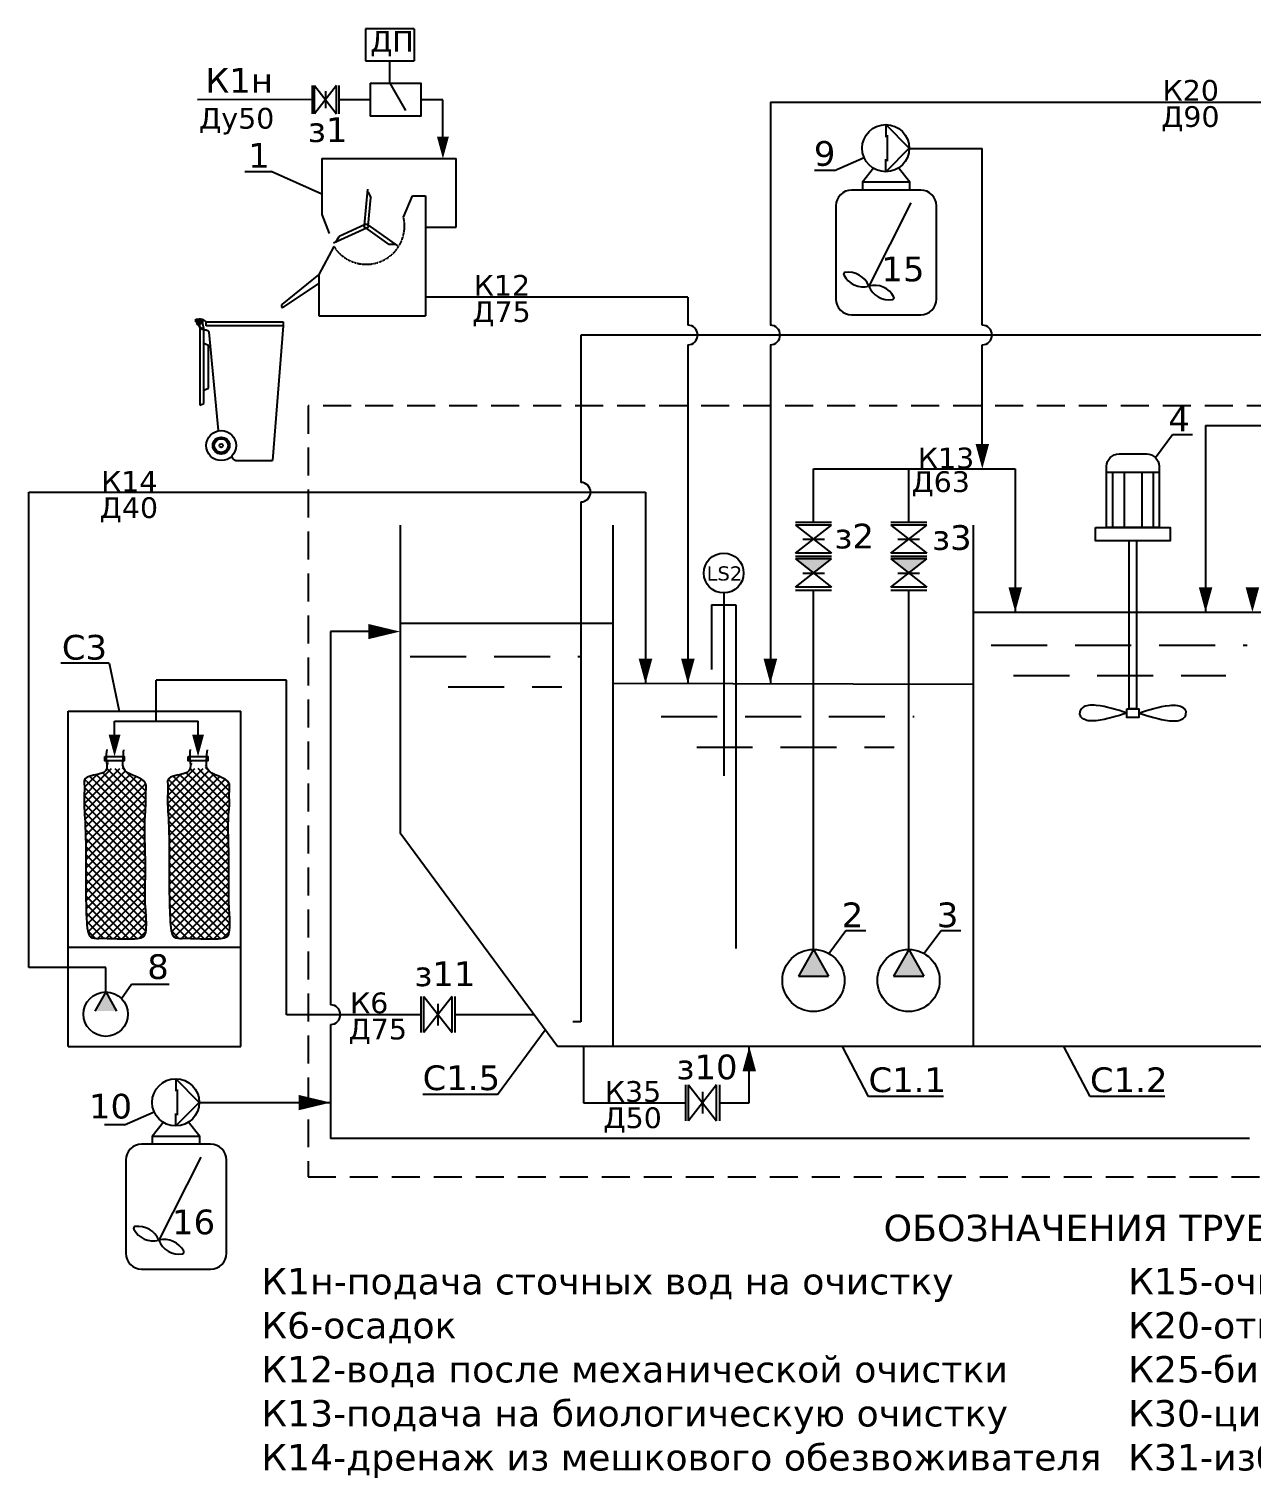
# Model space of a CAD drawing. Extents: x 66481 to 140959, y -26392 to 8472.
# Drawn here: x 66481 to 73412, y 252 to 8472 of the extents above; entities that cross this region are included whole.
import ezdxf

# ---------------------------------------------------------------- set-up
doc = ezdxf.new("R2010")
doc.units = 0
for name, pattern in [('DASHED', [0.75, 0.5, -0.25]), ('DASHED2', [9.525, 6.35, -3.175]), ('HIDDEN2', [4.7625, 3.175, -1.5875])]:
    doc.linetypes.add(name, pattern=pattern)
doc.layers.add('1', color=7, linetype='CONTINUOUS')
doc.layers.add('SILNA', color=7, linetype='CONTINUOUS')
doc.styles.get("Standard").update_dxf_attribs({"font": 'romans.shx'})
pattern_1 = [(45, (-111309.243, -111265.508), (-23.348666, 23.348666), []), (135, (-111309.243, -111265.508), (-23.348666, -23.348666), [])]
pattern_2 = [(45, (-110835.62, -111265.508), (-23.348666, 23.348666), []), (135, (-110835.62, -111265.508), (-23.348666, -23.348666), [])]

msp = doc.modelspace()

# ---------------------------------------------------------------- hatches: boundary and pattern name
at = {"layer": '1', "ltscale": 50}
h = msp.add_hatch(color=256, dxfattribs=at)
h.dxf.hatch_style = 1
h.paths.add_polyline_path([(70828.8, 5465.5), (70930.9, 5385.5), (71033, 5465.5)])
h = msp.add_hatch(color=256, dxfattribs=at)
h.dxf.hatch_style = 1
h.paths.add_polyline_path([(71368.3, 5465.5), (71470.4, 5385.5), (71572.5, 5465.5)])
at = {"layer": '1', "ltscale": 1000}
h = msp.add_hatch(dxfattribs=at)
h.set_pattern_fill('ANSI37', color=256, scale=10.4, style=0)
h.set_pattern_definition(pattern_1)
edge = h.paths.add_edge_path()
edge.add_spline(control_points=[(66793, 4204.5), (66793, 4205.1), (66794.7, 4247.4), (66933.9, 4226.3), (66922.2, 4299.8), (66920.1, 4320.5)], knot_values=[48.233807, 48.233807, 48.233807, 48.233807, 49.670982, 154.636286, 198.016771, 198.016771, 198.016771, 198.016771], degree=3, periodic=0)
edge.add_line((66920.1, 4320.5), (66930.8, 4320.5))
edge.add_line((66930.8, 4320.5), (66930.8, 4277.5))
edge.add_line((66930.8, 4277.5), (67008.8, 4277.5))
edge.add_line((67008.8, 4277.5), (67008.8, 4320.5))
edge.add_line((67008.8, 4320.5), (67013.8, 4320.5))
edge.add_spline(control_points=[(67013.8, 4320.5), (67012.7, 4304.9), (67011.3, 4241.6), (67107, 4233.9), (67134.4, 4204.5)], knot_values=[1796.496145, 1796.496145, 1796.496145, 1796.496145, 1830.569132, 1932.43033, 1932.43033, 1932.43033, 1932.43033], degree=3, periodic=0)
edge.add_line((67134.4, 4204.5), (66793, 4204.5))
h = msp.add_hatch(dxfattribs=at)
h.set_pattern_fill('ANSI37', color=256, scale=10.4, style=0)
h.set_pattern_definition(pattern_2)
edge = h.paths.add_edge_path()
edge.add_spline(control_points=[(67266.6, 4204.5), (67266.6, 4205.1), (67268.4, 4247.4), (67407.5, 4226.3), (67395.8, 4299.8), (67393.7, 4320.5)], knot_values=[48.233807, 48.233807, 48.233807, 48.233807, 49.670982, 154.636286, 198.016771, 198.016771, 198.016771, 198.016771], degree=3, periodic=0)
edge.add_line((67393.7, 4320.5), (67404.4, 4320.5))
edge.add_line((67404.4, 4320.5), (67404.4, 4277.5))
edge.add_line((67404.4, 4277.5), (67482.4, 4277.5))
edge.add_line((67482.4, 4277.5), (67482.4, 4320.5))
edge.add_line((67482.4, 4320.5), (67487.4, 4320.5))
edge.add_spline(control_points=[(67487.4, 4320.5), (67486.4, 4304.9), (67484.9, 4241.6), (67580.7, 4233.9), (67608, 4204.5)], knot_values=[1796.496145, 1796.496145, 1796.496145, 1796.496145, 1830.569132, 1932.43033, 1932.43033, 1932.43033, 1932.43033], degree=3, periodic=0)
edge.add_line((67608, 4204.5), (67266.6, 4204.5))
h = msp.add_hatch(dxfattribs=at)
h.set_pattern_fill('ANSI37', color=256, scale=10.4, style=0)
h.set_pattern_definition(pattern_1)
edge = h.paths.add_edge_path()
edge.add_spline(control_points=[(66793.4, 4122.6), (66792, 4073.7), (66802.7, 3943.2), (66803.2, 3711.9), (66801.6, 3500.9), (66810.7, 3368), (66825.2, 3311.4), (66895, 3315), (66972.5, 3311.7), (67048.1, 3308.7), (67102, 3313.3), (67141.6, 3320.6), (67149.7, 3399.9), (67135.8, 3522.9), (67144.2, 3709.2), (67137.3, 3883.1), (67137.2, 4005.5), (67145.5, 4073.8), (67143.4, 4109.4), (67143.1, 4122.6)], knot_values=[339.41609, 339.41609, 339.41609, 339.41609, 487.599772, 727.338983, 1039.254345, 1105.33241, 1143.919729, 1191.664924, 1282.875455, 1394.261818, 1410.449907, 1447.988922, 1500.04916, 1614.352092, 1841.941246, 2045.080771, 2139.662763, 2209.393778, 2248.997875, 2248.997875, 2248.997875, 2248.997875], degree=3, periodic=0)
edge.add_line((67143.1, 4122.6), (66793.4, 4122.6))
edge = h.paths.add_edge_path()
edge.add_spline(control_points=[(67143.1, 4122.6), (67143, 4130.6), (67143.2, 4152.8), (67148.3, 4184.3), (67138.7, 4199.9), (67134.4, 4204.5)], knot_values=[2248.997875, 2248.997875, 2248.997875, 2248.997875, 2272.99929, 2314.648278, 2335.444989, 2335.444989, 2335.444989, 2335.444989], degree=3, periodic=0)
edge.add_line((67134.4, 4204.5), (66793, 4204.5))
edge.add_spline(control_points=[(66793, 4204.5), (66792.9, 4199.8), (66797.1, 4176.1), (66794.4, 4149.4), (66793.6, 4127.3), (66793.4, 4122.6)], knot_values=[257.421802, 257.421802, 257.421802, 257.421802, 272.465424, 325.077533, 339.41609, 339.41609, 339.41609, 339.41609], degree=3, periodic=0)
edge.add_line((66793.4, 4122.6), (67143.1, 4122.6))
h = msp.add_hatch(dxfattribs=at)
h.set_pattern_fill('ANSI37', color=256, scale=10.4, style=0)
h.set_pattern_definition(pattern_2)
edge = h.paths.add_edge_path()
edge.add_spline(control_points=[(67267, 4122.6), (67265.6, 4073.7), (67276.3, 3943.2), (67276.8, 3711.9), (67275.2, 3500.9), (67284.3, 3368), (67298.8, 3311.4), (67368.6, 3315), (67446.1, 3311.7), (67521.7, 3308.7), (67575.6, 3313.3), (67615.2, 3320.6), (67623.4, 3399.9), (67609.4, 3522.9), (67617.8, 3709.2), (67610.9, 3883.1), (67610.8, 4005.5), (67619.1, 4073.8), (67617, 4109.4), (67616.8, 4122.6)], knot_values=[339.41609, 339.41609, 339.41609, 339.41609, 487.599772, 727.338983, 1039.254345, 1105.33241, 1143.919729, 1191.664924, 1282.875455, 1394.261818, 1410.449907, 1447.988922, 1500.04916, 1614.352092, 1841.941246, 2045.080771, 2139.662763, 2209.393778, 2248.997875, 2248.997875, 2248.997875, 2248.997875], degree=3, periodic=0)
edge.add_line((67616.8, 4122.6), (67267, 4122.6))
edge = h.paths.add_edge_path()
edge.add_spline(control_points=[(67616.8, 4122.6), (67616.6, 4130.6), (67616.8, 4152.8), (67621.9, 4184.3), (67612.3, 4199.9), (67608, 4204.5)], knot_values=[2248.997875, 2248.997875, 2248.997875, 2248.997875, 2272.99929, 2314.648278, 2335.444989, 2335.444989, 2335.444989, 2335.444989], degree=3, periodic=0)
edge.add_line((67608, 4204.5), (67266.6, 4204.5))
edge.add_spline(control_points=[(67266.6, 4204.5), (67266.5, 4199.8), (67270.7, 4176.1), (67268.1, 4149.4), (67267.2, 4127.3), (67267, 4122.6)], knot_values=[257.421802, 257.421802, 257.421802, 257.421802, 272.465424, 325.077533, 339.41609, 339.41609, 339.41609, 339.41609], degree=3, periodic=0)
edge.add_line((67267, 4122.6), (67616.8, 4122.6))
at = {"layer": '1', "ltscale": 0.3}
h = msp.add_hatch(color=256, dxfattribs=at)
h.dxf.hatch_style = 1
h.paths.add_polyline_path([(70930.9, 3250.9), (70844.4, 3098.7), (71016.1, 3098.7)])
h = msp.add_hatch(color=256, dxfattribs=at)
h.dxf.hatch_style = 1
h.paths.add_polyline_path([(71470.4, 3250.9), (71383.9, 3098.7), (71555.6, 3098.7)])
h = msp.add_hatch(color=256, dxfattribs=at)
h.dxf.hatch_style = 1
h.paths.add_polyline_path([(66916.4, 3009.6), (66854.6, 2900.7), (66977.4, 2900.7)])

# ---------------------------------------------------------------- linework, layer by layer
at = {"layer": '1', "ltscale": 0.166667}
for p, q in [((68666, 8471.8), (68388.5, 8471.8)), ((68388.5, 8471.8), (68388.5, 8290.4)), ((68666, 8471.8), (68666, 8290.4)), ((70685.7, 8056.8), (70685.7, 6791.4)), ((68141.7, 7736.5), (68141.7, 7419.1)), ((71473.8, 7794.3), (71887.9, 7794.3)), ((67704.9, 7662.5), (67853.8, 7662.5)), ((71049.1, 7668.8), (70936.3, 7668.8)), ((68383.8, 7359), (68403.1, 7563.2)), ((68401.7, 7548.8), (68420.3, 7516.7)), ((68405, 7354.7), (68420.3, 7516.7)), ((68605, 7403.7), (68655, 7524.5)), ((68655, 7524.5), (68729.1, 7524.5)), ((68141.7, 7419.1), (68182.5, 7311.2)), ((68394.4, 7342.8), (68208, 7257.3)), ((68387.6, 7363.3), (68239.6, 7295.5)), ((68388.9, 7343.9), (68521.5, 7249.7)), ((68403.2, 7360), (68570.4, 7241.3)), ((68210, 7238.6), (68124.7, 7079.9)), ((68221.1, 7263.4), (68239.6, 7295.5)), ((68558.6, 7249.7), (68521.5, 7249.7)), ((68124.7, 7079.9), (67914.8, 6909.7)), ((67917.8, 6889.7), (68124.7, 7028.6)), ((70217.8, 6950.5), (70217.8, 6791.4)), ((67913.2, 6897.6), (67917.8, 6889.7)), ((70217.8, 6680.3), (70217.8, 4758.2)), ((70685.7, 6680.3), (70685.7, 4758.2)), ((72869.8, 6040.5), (72966.8, 6171.8)), ((72966.8, 6171.8), (73079.6, 6171.8)), ((73154.3, 6221.8), (73154.3, 5164.5)), ((70930.9, 5977.4), (72074.6, 5977.4)), ((72074.6, 5977.4), (72074.6, 5164.5)), ((69977.4, 5844.3), (69977.4, 4758.2)), ((68585.1, 5657.9), (68585.1, 3909.3)), ((69792.6, 5657.9), (69792.6, 2700.1)), ((71836.3, 5657.9), (71836.3, 2700.1)), ((69792.6, 5099.6), (68585.1, 5099.6)), ((71836.3, 5164.5), (77738.6, 5164.5)), ((71836.3, 4753.3), (69792.6, 4758.2)), ((69477.9, 2700.1), (68585.1, 3909.3)), ((71017.4, 3227.8), (71114.3, 3359)), ((71114.3, 3359), (71227.1, 3359)), ((71556.9, 3227.8), (71653.8, 3359)), ((71653.8, 3359), (71766.6, 3359)), ((77032.3, 2700.1), (69477.9, 2700.1)), ((70566, 2381.3), (70566, 2700.1)), ((71242.8, 2416.3), (71094.8, 2700.1)), ((72499.2, 2416.3), (72351.2, 2700.1)), ((69138, 2427.6), (68713.9, 2427.6)), ((71666.9, 2416.3), (71242.8, 2416.3)), ((72923.3, 2416.3), (72499.2, 2416.3)), ((67446.5, 2381.9), (68191.6, 2381.9)), ((67021.7, 2256.4), (66908.9, 2256.4)), ((73404, 2178.1), (68191.6, 2178.1))]:
    msp.add_line(p, q, dxfattribs=at)
at = {"layer": '1', "ltscale": 0.4}
for p, q in [((68388.5, 8290.4), (68666, 8290.4)), ((68527.2, 8164.4), (68527.2, 8290.4)), ((68416.3, 8164.4), (68416.3, 7977.1)), ((68527.2, 8164.4), (68616.2, 8010.2)), ((68086.6, 8071), (67437.1, 8070.8)), ((68416.3, 8070.8), (68237.7, 8070.8)), ((68828.4, 8070.8), (68702.5, 8070.8)), ((68828.4, 7861.1), (68828.4, 8070.8)), ((68902.8, 7347.6), (68902.8, 7736.5)), ((68141.7, 7534.3), (67853.8, 7662.5)), ((68729.1, 7347.6), (68902.8, 7347.6)), ((68124.7, 7079.9), (68124.7, 6844.8)), ((68124.7, 6844.8), (68729.1, 6844.8)), ((72593.2, 5958.7), (72890.3, 5958.7)), ((72626, 5958.7), (72626, 5644.3)), ((72691.6, 5958.7), (72691.6, 5644.3)), ((72792, 5958.7), (72792, 5644.3)), ((72857.6, 5958.7), (72857.6, 5644.3)), ((70421.5, 5272.8), (70421.5, 4234.7)), ((70352.5, 5204.6), (70421.5, 5204.6)), ((70421.5, 5204.6), (70490.6, 5204.6)), ((70490.6, 5204.6), (70490.6, 3255.1)), ((66703.5, 4602.8), (67682.5, 4602.8)), ((66966, 4469.7), (66966, 4545.8)), ((66966, 4545.8), (67439.6, 4545.8)), ((67439.6, 4469.7), (67439.6, 4545.8)), ((67005.3, 2972.4), (67062.1, 3053.1)), ((67062.1, 3053.1), (67274.8, 3053.1))]:
    msp.add_line(p, q, dxfattribs=at)
at = {"layer": '1'}
for p, q in [((68086.6, 8151.3), (68086.6, 7990.7)), ((68099.2, 7990.7), (68099.2, 8151.3)), ((68099.2, 8151.3), (68225.1, 7990.7)), ((68225.1, 8151.3), (68099.2, 7990.7)), ((68225.1, 7990.7), (68225.1, 8151.3)), ((68237.7, 8151.3), (68237.7, 7990.7)), ((68162.1, 8119.2), (68162.1, 8022.8)), ((68162.1, 8119.2), (68162.1, 8022.3)), ((71271.6, 7682.6), (71207.5, 7602.1)), ((71477, 7602.1), (71410.4, 7685.1)), ((71538.3, 7557.9), (71146.2, 7557.9)), ((71481.8, 7485), (71244, 7013.7)), ((71057.1, 7468.8), (71057.1, 6939.3)), ((71627.4, 6939.3), (71627.4, 7468.8)), ((71146.2, 6850.2), (71538.3, 6850.2)), ((70828.8, 5673.6), (71033, 5673.6)), ((71368.3, 5673.6), (71572.5, 5673.6)), ((71033, 5657.6), (70828.8, 5657.6)), ((70828.8, 5497.5), (71033, 5657.6)), ((70828.8, 5657.6), (71033, 5497.5)), ((71572.5, 5657.6), (71368.3, 5657.6)), ((71368.3, 5497.5), (71572.5, 5657.6)), ((71368.3, 5657.6), (71572.5, 5497.5)), ((70869.6, 5577.6), (70992.1, 5577.6)), ((70869.6, 5577.6), (70992.7, 5577.6)), ((71409.1, 5577.6), (71531.7, 5577.6)), ((71409.1, 5577.6), (71532.3, 5577.6)), ((71033, 5497.5), (70828.8, 5497.5)), ((70828.8, 5481.5), (71033, 5481.5)), ((71033, 5465.5), (70828.8, 5465.5)), ((70828.8, 5305.4), (71033, 5465.5)), ((70828.8, 5465.5), (71033, 5305.4)), ((71572.5, 5497.5), (71368.3, 5497.5)), ((71368.3, 5481.5), (71572.5, 5481.5)), ((71572.5, 5465.5), (71368.3, 5465.5)), ((71368.3, 5305.4), (71572.5, 5465.5)), ((71368.3, 5465.5), (71572.5, 5305.4)), ((70869.6, 5385.5), (70992.1, 5385.5)), ((70869.6, 5385.5), (70992.7, 5385.5)), ((71409.1, 5385.5), (71531.7, 5385.5)), ((71409.1, 5385.5), (71532.3, 5385.5)), ((71033, 5305.4), (70828.8, 5305.4)), ((70828.8, 5289.4), (71033, 5289.4)), ((71572.5, 5305.4), (71368.3, 5305.4)), ((71368.3, 5289.4), (71572.5, 5289.4)), ((70930.9, 3250.9), (70844.4, 3098.7)), ((70930.9, 3250.9), (71016.1, 3098.7)), ((71470.4, 3250.9), (71383.9, 3098.7)), ((71470.4, 3250.9), (71555.6, 3098.7)), ((66916.4, 3009.6), (66854.6, 2900.7)), ((66916.4, 3009.6), (66977.4, 2900.7)), ((68703.9, 2983), (68703.9, 2778.8)), ((68719.9, 2778.8), (68719.9, 2983)), ((68719.9, 2983), (68880, 2778.8)), ((68880, 2983), (68719.9, 2778.8)), ((68880, 2778.8), (68880, 2983)), ((68896, 2983), (68896, 2778.8)), ((68799.9, 2942.2), (68799.9, 2819.7)), ((68799.9, 2942.2), (68799.9, 2819)), ((70204.8, 2483.4), (70204.8, 2279.2)), ((70220.9, 2279.2), (70220.9, 2483.4)), ((70220.9, 2483.4), (70380.9, 2279.2)), ((70380.9, 2483.4), (70220.9, 2279.2)), ((70380.9, 2279.2), (70380.9, 2483.4)), ((70397, 2483.4), (70397, 2279.2)), ((70300.9, 2442.6), (70300.9, 2320.1)), ((70300.9, 2442.6), (70300.9, 2319.4)), ((67244.2, 2270.2), (67180.2, 2189.7)), ((67449.7, 2189.7), (67383.1, 2272.7)), ((67511, 2145.5), (67118.9, 2145.5)), ((67029.8, 2056.4), (67029.8, 1526.9)), ((67454.4, 2072.6), (67216.6, 1601.3)), ((67600.1, 1526.9), (67600.1, 2056.4)), ((67118.9, 1437.8), (67511, 1437.8))]:
    msp.add_line(p, q, dxfattribs=at)
at = {"layer": '1', "ltscale": 50}
for p, q in [((70685.7, 8056.8), (78671, 8056.8)), ((71049.1, 7668.8), (71217.7, 7742.2)), ((71887.9, 6791.4), (71887.9, 7794.3)), ((70217.8, 6950.5), (68729.1, 6950.5)), ((69610.8, 6735.9), (69610.8, 5899.8)), ((74433.9, 6735.9), (69610.8, 6735.9)), ((71887.9, 6118.2), (71887.9, 6680.3)), ((73154.3, 6221.8), (76356.8, 6221.8)), ((70930.9, 5673.6), (70930.9, 5977.4)), ((71470.4, 5673.6), (71470.4, 5977.4)), ((66480.6, 3147.6), (66480.6, 5844.3)), ((66480.6, 5844.3), (69977.4, 5844.3)), ((69610.8, 5788.7), (69610.8, 2839.9)), ((70930.9, 3250.9), (70930.9, 5289.4)), ((71470.4, 3250.9), (71470.4, 5289.4)), ((70352.5, 5204.6), (70352.5, 4838.8)), ((68404.7, 5053.7), (68191.6, 5053.7)), ((68191.6, 5053.7), (68191.6, 2936.2)), ((66935.8, 4874.7), (66991.7, 4602.8)), ((67941.8, 4777.5), (67202.8, 4777.5)), ((67202.8, 4545.8), (67202.8, 4777.5)), ((67941.8, 2880.6), (67941.8, 4777.5)), ((66916.4, 3147.6), (66480.6, 3147.6)), ((66916.4, 3009.6), (66916.4, 3147.6)), ((68703.9, 2880.6), (67941.8, 2880.6)), ((69344.6, 2880.6), (68896, 2880.6)), ((68191.6, 2825.1), (68191.6, 2178.1)), ((69138, 2427.6), (69407.8, 2795)), ((69610.8, 2839.9), (69566, 2839.9)), ((69626.1, 2700.1), (69626.1, 2381.3)), ((67021.7, 2256.4), (67190.3, 2329.8)), ((69626.1, 2381.3), (70204.8, 2381.3)), ((70397, 2381.3), (70566, 2381.3))]:
    msp.add_line(p, q, dxfattribs=at)
at = {"layer": '1', "ltscale": 10}
for p, q in [((71473.8, 7795.6), (71340.2, 7929.3)), ((71340.2, 7929.3), (71340.2, 7858.2)), ((71350.3, 7722.6), (71350.3, 7869.5)), ((71473.8, 7795.6), (71340.2, 7662)), ((71340.2, 7662), (71340.2, 7733)), ((67446.5, 2383.2), (67312.9, 2516.9)), ((67312.9, 2516.9), (67312.9, 2445.8)), ((67323, 2310.2), (67323, 2457.1)), ((67446.5, 2383.2), (67312.9, 2249.6)), ((67312.9, 2249.6), (67312.9, 2320.6))]:
    msp.add_line(p, q, dxfattribs=at)
at = {"layer": '1', "ltscale": 0.3}
for p, q in [((68141.7, 7736.5), (68902.8, 7736.5)), ((68729.1, 7524.5), (68729.1, 6844.8)), ((70844.4, 3098.7), (71016.1, 3098.7)), ((71383.9, 3098.7), (71555.6, 3098.7))]:
    msp.add_line(p, q, dxfattribs=at)
at = {"layer": '1', "linetype": 'HIDDEN2', "ltscale": 100}
for p, q in [((71938.9, 4977.4), (73390.8, 4977.4)), ((68642.1, 4912.5), (69616.4, 4912.5)), ((72064, 4804.5), (73269, 4804.5)), ((68858, 4739.7), (69503.7, 4739.7)), ((70065.8, 4571.2), (71500.6, 4571.2)), ((70267.8, 4398.3), (71387.9, 4398.3))]:
    msp.add_line(p, q, dxfattribs=at)
at = {"layer": '1', "ltscale": 1000}
msp.add_line((66935.8, 4874.7), (66661.3, 4874.7), dxfattribs=at)
at = {"layer": '1', "linetype": 'Continuous'}
for p, q in [((66703.5, 2700.5), (66703.5, 4602.8)), ((67682.5, 2700.5), (67682.5, 4602.8)), ((66703.5, 2700.5), (67682.5, 2700.5))]:
    msp.add_line(p, q, dxfattribs=at)
at = {"layer": '1', "linetype": 'DASHED'}
msp.add_line((66703.5, 3262.8), (67682.5, 3262.8), dxfattribs=at)
at = {"layer": '1', "color": 3, "ltscale": 0.4}
msp.add_line((67041.9, 2883.8), (67043.1, 2883.8), dxfattribs=at)
at = {"layer": '1', "ltscale": 0.4}
for points in [[(68416.3, 8164.4), (68702.5, 8164.4), (68702.5, 7977.1), (68416.3, 7977.1)], [(72762.1, 5567.5), (72762.1, 4615.7), (72721.5, 4615.7), (72721.5, 5567.5)]]:
    msp.add_lwpolyline(points, dxfattribs=at)
at = {"layer": '1', "ltscale": 0.3}
for points in [[(68828.4, 7736.5, 0, 67.8, 0), (68828.4, 7861.1, 42.4, 42.4, 0)], [(66966, 4345.1, 0, 67.8, 0), (66966, 4469.7, 42.4, 42.4, 0)], [(67439.6, 4345.1, 0, 67.8, 0), (67439.6, 4469.7, 42.4, 42.4, 0)]]:
    msp.add_lwpolyline(points, format="xyseb", dxfattribs=at)
at = {"layer": '1'}
for points in [[(71477, 7557.9), (71477, 7602.1), (71207.5, 7602.1), (71207.5, 7557.9)], [(67449.7, 2145.5), (67449.7, 2189.7), (67180.2, 2189.7), (67180.2, 2145.5)]]:
    msp.add_lwpolyline(points, dxfattribs=at)
at = {"layer": '1', "linetype": 'HIDDEN2', "ltscale": 50}
msp.add_lwpolyline([(78071.8, 6335), (68063.2, 6335), (68063.2, 1961), (78071.8, 1961)], close=True, dxfattribs=at)
at = {"layer": '1'}
for points in [[(71887.9, 6118.2, 77, 0, 0), (71887.9, 5977.4, 0, 0, 0)], [(72074.6, 5305.3, 77, 0, 0), (72074.6, 5164.5, 0, 0, 0)], [(73154.3, 5305.3, 77, 0, 0), (73154.3, 5164.5, 0, 0, 0)], [(73419.9, 5305.3, 77, 0, 0), (73419.9, 5164.5, 0, 0, 0)], [(68404.7, 5053.7, 86.4, 0, 0), (68585.1, 5053.7, 0, 0, 0)], [(69977.4, 4899.1, 77, 0, 0), (69977.4, 4758.2, 0, 0, 0)], [(70217.8, 4899.1, 77, 0, 0), (70217.8, 4758.2, 0, 0, 0)], [(70685.7, 4899.1, 77, 0, 0), (70685.7, 4758.2, 0, 0, 0)], [(70566, 2559.3, 77, 0, 0), (70566, 2700.1, 0, 0, 0)], [(68011.1, 2381.9, 86.4, 0, 0), (68191.6, 2381.9, 0, 0, 0)]]:
    msp.add_lwpolyline(points, format="xyseb", dxfattribs=at)
at = {"layer": '1', "ltscale": 0.4}
msp.add_lwpolyline([(72663.2, 6061), (72820.3, 6061, -0.414214), (72890.3, 5991), (72890.3, 5644.3), (72593.2, 5644.3), (72593.2, 5991, -0.414214)], format="xyb", close=True, dxfattribs=at)
for points in [[(72530.5, 5644.3), (72953.1, 5644.3), (72953.1, 5567.5), (72530.5, 5567.5)], [(72707.8, 4615.7), (72775.8, 4615.7), (72775.8, 4567.2), (72707.8, 4567.2)]]:
    msp.add_lwpolyline(points, close=True, dxfattribs=at)
at = {"layer": '1', "ltscale": 1000}
for points in [[(66910.7, 4345.1), (67021.3, 4345.1), (67021.3, 4320.5), (66910.7, 4320.5)], [(67384.3, 4345.1), (67495, 4345.1), (67495, 4320.5), (67384.3, 4320.5)]]:
    msp.add_lwpolyline(points, close=True, dxfattribs=at)
at = {"layer": '1'}
for centre, radius in [((71340.2, 7795.6), 133.7), ((70930.1, 3074.6), 176.3), ((71469.6, 3074.6), 176.3), ((66915.9, 2883.5), 126.1), ((67312.9, 2383.2), 133.7)]:
    msp.add_circle(centre, radius, dxfattribs=at)
at = {"layer": '1', "ltscale": 0.3}
msp.add_circle((68393.8, 7353.9), 11.2, dxfattribs=at)
at = {"layer": '1', "color": 0, "ltscale": 100}
msp.add_circle((70421.2, 5385.6), 112.8, dxfattribs=at)
at = {"layer": '1'}
for centre, start, end in [((71146.2, 7468.8), 90, 180), ((71538.3, 7468.8), 0, 90), ((71146.2, 6939.3), 180, 270), ((71538.3, 6939.3), 270, 0), ((67118.9, 2056.4), 90, 180), ((67511, 2056.4), 0, 90), ((67118.9, 1526.9), 180, 270), ((67511, 1526.9), 270, 0)]:
    msp.add_arc(centre, 89.1, start, end, dxfattribs=at)
at = {"layer": '1', "linetype": 'HIDDEN2', "ltscale": 0.02}
msp.add_arc((68393.8, 7353.9), 217, 212.10527, 13.25143, dxfattribs=at)
at = {"layer": '1', "ltscale": 0.4}
for centre, radius, start, end in [((71110.9, 7080.9), 10, 102.09048, 204.36024), ((71212.2, 7134), 124.4, 207.41228, 284.77783), ((71128.4, 6967.8), 124.4, 21.67111, 99.03842), ((71275.7, 6893.4), 124.4, 27.41095, 104.77826), ((71359.6, 7059.7), 124.4, 201.67154, 279.03709), ((71377, 6946.6), 10, 282.08913, 24.35889), ((67083.6, 1668.4), 10, 102.09048, 204.36024), ((67184.9, 1721.6), 124.4, 207.41228, 284.77783), ((67101, 1555.4), 124.4, 21.67111, 99.03842), ((67248.4, 1481), 124.4, 27.41095, 104.77826), ((67332.2, 1647.2), 124.4, 201.67154, 279.03709), ((67349.7, 1534.2), 10, 282.08913, 24.35889)]:
    msp.add_arc(centre, radius, start, end, dxfattribs=at)
at = {"layer": '1', "ltscale": 0.166667}
for centre, radius, start, end in [((67921.9, 6902.7), 10, 135, 210.44532), ((70217.8, 6735.9), 55.5, 270, 90), ((70685.7, 6735.9), 55.5, 270, 90), ((71887.9, 6735.9), 55.5, 270, 90), ((69610.8, 5844.3), 55.5, 270, 90), ((68191.6, 2880.6), 55.5, 270, 90)]:
    msp.add_arc(centre, radius, start, end, dxfattribs=at)
at = {"layer": '1', "ltscale": 0.4}
for points in [[(72707.8, 4591.5), (72534.6, 4634.7), (72488.3, 4634.7), (72457.4, 4622.4), (72441.9, 4600.7), (72441.4, 4592)], [(72775.8, 4591.5), (72948.9, 4634.7), (72995.3, 4634.7), (73026.2, 4622.4), (73041.7, 4600.7), (73042.2, 4592)], [(72707.8, 4591.5), (72534.6, 4548.2), (72488.3, 4548.2), (72457.4, 4560.6), (72441.9, 4582.2), (72441.4, 4590.9)], [(72775.8, 4591.5), (72948.9, 4548.2), (72995.3, 4548.2), (73026.2, 4560.6), (73041.7, 4582.2), (73042.2, 4590.9)]]:
    msp.add_spline(points, degree=3, dxfattribs=at)
at = {"layer": '1', "linetype": 'Continuous'}
for points in [[(66921.5, 4383.9), (66919.2, 4329.9), (66916.3, 4264.9), (66793.1, 4206.2), (66794.5, 4189.4), (66794, 4136.8), (66798.7, 3974.3), (66802.8, 3734.6), (66807.2, 3422.7), (66814.3, 3357), (66829.4, 3321.5), (66876.5, 3313.5), (66967.7, 3311.9), (67079.1, 3311.4), (67095.2, 3312.9), (67130.9, 3324.6), (67146, 3374.4), (67141.7, 3488.6), (67141.1, 3716.2), (67137.6, 3919.3), (67139.4, 4013.9), (67144, 4083.5), (67143.6, 4147.1), (67143.6, 4188.7), (67018.1, 4276.6), (67014.3, 4327.1), (67018.6, 4383)], [(67395.1, 4383.9), (67392.8, 4329.9), (67389.9, 4264.9), (67266.7, 4206.2), (67268.1, 4189.4), (67267.6, 4136.8), (67272.3, 3974.3), (67276.4, 3734.6), (67280.9, 3422.7), (67288, 3357), (67303.1, 3321.5), (67350.1, 3313.5), (67441.3, 3311.9), (67552.7, 3311.4), (67568.8, 3312.9), (67604.5, 3324.6), (67619.7, 3374.4), (67615.4, 3488.6), (67614.7, 3716.2), (67611.2, 3919.3), (67613, 4013.9), (67617.7, 4083.5), (67617.2, 4147.1), (67617.2, 4188.7), (67491.7, 4276.6), (67487.9, 4327.1), (67492.3, 4383)]]:
    msp.add_spline(points, degree=3, dxfattribs=at)
at = {"layer": 'SILNA'}
for p, q in [((67427.1, 6826.1), (67463.3, 6826.1)), ((67427.1, 6811), (67427.1, 6826.1)), ((67449.4, 6790.3), (67449.4, 6831.6)), ((67463.3, 6826.1), (67485.6, 6811)), ((67470, 6811), (67428.7, 6811)), ((67435.9, 6811), (67449.4, 6774.7)), ((67449.4, 6774.7), (67449.4, 6338.2)), ((67449.4, 6774.7), (67471.9, 6765)), ((67462.9, 6811), (67471.9, 6765)), ((67471.9, 6348), (67471.9, 6765)), ((67485.6, 6811), (67922.1, 6811)), ((67485.6, 6787), (67485.6, 6811)), ((67922.1, 6787), (67485.6, 6787)), ((67555.7, 6193.6), (67502, 6751.9)), ((67922.1, 6787), (67861.6, 6023.5)), ((67922.1, 6811), (67922.1, 6787)), ((67471.9, 6689.9), (67498.9, 6678.2)), ((67498.9, 6434.8), (67498.9, 6678.2)), ((67471.9, 6423.1), (67498.9, 6434.8)), ((67449.4, 6338.2), (67471.9, 6348)), ((67656.8, 6023.5), (67861.6, 6023.5))]:
    msp.add_line(p, q, dxfattribs=at)
for centre, radius in [((67449.4, 6811), 13.5), ((67570.7, 6108.5), 85.1), ((67570.7, 6108.5), 47.9), ((67570.7, 6108.5), 38.8), ((67570.7, 6108.5), 10.3)]:
    msp.add_circle(centre, radius, dxfattribs=at)
for points, knots in [([(67427.1, 6811), (67431.2, 6804.3), (67439.4, 6791), (67457.1, 6778), (67473.5, 6764.3), (67493.9, 6766), (67499.8, 6755.8), (67502, 6751.9)], [0, 0, 0, 0, 25.806748, 51.477371, 72.677814, 95.643228, 109.630973, 109.630973, 109.630973, 109.630973]), ([(67630.2, 6047.7), (67630.9, 6045.7), (67633.1, 6039.7), (67638.5, 6030.5), (67648.4, 6026.1), (67654.4, 6024.2), (67656.8, 6023.5)], [0, 0, 0, 0, 7.245377, 21.245252, 33.961148, 42.241319, 42.241319, 42.241319, 42.241319])]:
    msp.add_open_spline(points, degree=3, knots=knots, dxfattribs=at)

# ---------------------------------------------------------------- texts
at = {"layer": '1', "ltscale": 15}
for s, insert, char_height, width, attachment_point in [('{\\fVerdana|b0|i0|c204|p34;ДП}', (68415.4, 8460.1), 117.6, 239.768, 1), ('{\\fVerdana|b0|i0|c204|p34;К1н}', (67480.2, 8250.4), 140, 285.438, 1), ('{\\fVerdana|b0|i0|c204|p34;К20}', (72910.2, 8182.7), 117.6, 239.768, 1), ('{\\fVerdana|b0|i0|c204|p34;Ду50}', (67445.3, 8024.1), 117.6, 239.768, 1), ('{\\fVerdana|b0|i0|c204|p34;Д90}', (72902.1, 8033.9), 117.6, 239.768, 1), ('{\\fVerdana|b0|i0|c204|p34;з1}', (68062.6, 7970.7), 140, 285.438, 1), ('{\\fVerdana|b0|i0|c204|p34;1}', (67723.9, 7824.9), 140, 285.438, 1), ('{\\fVerdana|b0|i0|c204|p34;9}', (70932.3, 7835.8), 140, 285.438, 1), ('{\\fVerdana|b0|i0|c204|p34;15}', (71559.9, 7180.6), 140, 285.438, 3), ('{\\fVerdana|b0|i0|c204|p34;К12}', (69003.1, 7076.4), 117.6, 239.768, 1), ('{\\fVerdana|b0|i0|c204|p34;Д75}', (68995, 6927.6), 117.6, 239.768, 1), ('{\\fVerdana|b0|i0|c204|p34;4}', (73065.1, 6329.7), 140, 285.438, 3), ('{\\fVerdana|b0|i0|c204|p34;К13}', (71522.2, 6096.9), 117.6, 239.768, 1), ('{\\fVerdana|b0|i0|c204|p34;К14}', (66889.6, 5964.3), 117.6, 239.768, 1), ('{\\fVerdana|b0|i0|c204|p34;Д63}', (71486.1, 5963.1), 117.6, 239.768, 1), ('{\\fVerdana|b0|i0|c204|p34;Д40}', (66881.6, 5815.5), 117.6, 239.768, 1), ('{\\fVerdana|b0|i0|c204|p34;з2}', (71048.9, 5665.6), 140, 285.438, 1), ('{\\fVerdana|b0|i0|c204|p34;з3}', (71603, 5657.2), 140, 285.438, 1), ('{\\fVerdana|b0|i0|c204|p34;С3}', (66667, 5034.7), 140, 285.438, 1), ('{\\fVerdana|b0|i0|c204|p34;2}', (71212.6, 3516.9), 140, 285.438, 3), ('{\\fVerdana|b0|i0|c204|p34;3}', (71752.1, 3516.9), 140, 285.438, 3), ('{\\fVerdana|b0|i0|c204|p34;8}', (67273.7, 3223.2), 140, 285.438, 3), ('{\\fVerdana|b0|i0|c204|p34;з11}', (68666.6, 3182.6), 140, 285.438, 1), ('{\\fVerdana|b0|i0|c204|p34;К6}', (68301.5, 3006.6), 117.6, 239.768, 1), ('{\\fVerdana|b0|i0|c204|p34;Д75}', (68293.5, 2857.8), 117.6, 239.768, 1), ('{\\fVerdana|b0|i0|c204|p34;з10}', (70153, 2654.4), 140, 285.438, 1), ('{\\fVerdana|b0|i0|c204|p34;С1.5}', (68713.4, 2592.8), 140, 285.438, 1), ('{\\fVerdana|b0|i0|c204|p34;С1.1}', (71242.3, 2581.5), 140, 285.438, 1), ('{\\fVerdana|b0|i0|c204|p34;С1.2}', (72498.7, 2581.5), 140, 285.438, 1), ('{\\fVerdana|b0|i0|c204|p34;К35}', (69746.7, 2503.6), 117.6, 239.768, 1), ('{\\fVerdana|b0|i0|c204|p34;10}', (66820.9, 2431.7), 140, 285.438, 1), ('{\\fVerdana|b0|i0|c204|p34;Д50}', (69738.7, 2354.8), 117.6, 239.768, 1), ('{\\fVerdana|b0|i0|c204|p34;16}', (67536.4, 1775.1), 140, 285.438, 3), ('{\\fVerdana|b0|i0|c204|p34;ОБОЗНАЧЕНИЯ ТРУБОПРОВОДОВ}', (71328.1, 1745.7), 149.76, 3771.573, 1), ('{\\fVerdana|b0|i0|c204|p34;К1н-подача сточных вод на очистку\\PК6-осадок\\PК12-вода после механической очистки\\PК13-подача на биологическую очистку\\PК14-дренаж из мешкового обезвоживателя}', (67798.4, 1443.5), 149.76, 5021.057, 1), ('{\\fVerdana|b0|i0|c204|p34;К15-очищенные сточные воды\\PК20-отвод промывной воды\\PК25-биологически очищенная вода\\PК30-циркулирующий активный ил\\PК31-избыточный активный ил}', (72715.4, 1443.5), 149.76, 5021.057, 1)]:
    msp.add_mtext(s, dxfattribs=dict(at, insert=insert, char_height=char_height, width=width, attachment_point=attachment_point))
at = {"layer": '1', "linetype": 'DASHED2', "ltscale": 15, "insert": (70324.3, 5423.7), "char_height": 80.511, "width": 164.149, "attachment_point": 1}
msp.add_mtext('{\\fVerdana|b0|i0|c204|p34;LS2}', dxfattribs=at)

doc.saveas('drawing.dxf')
